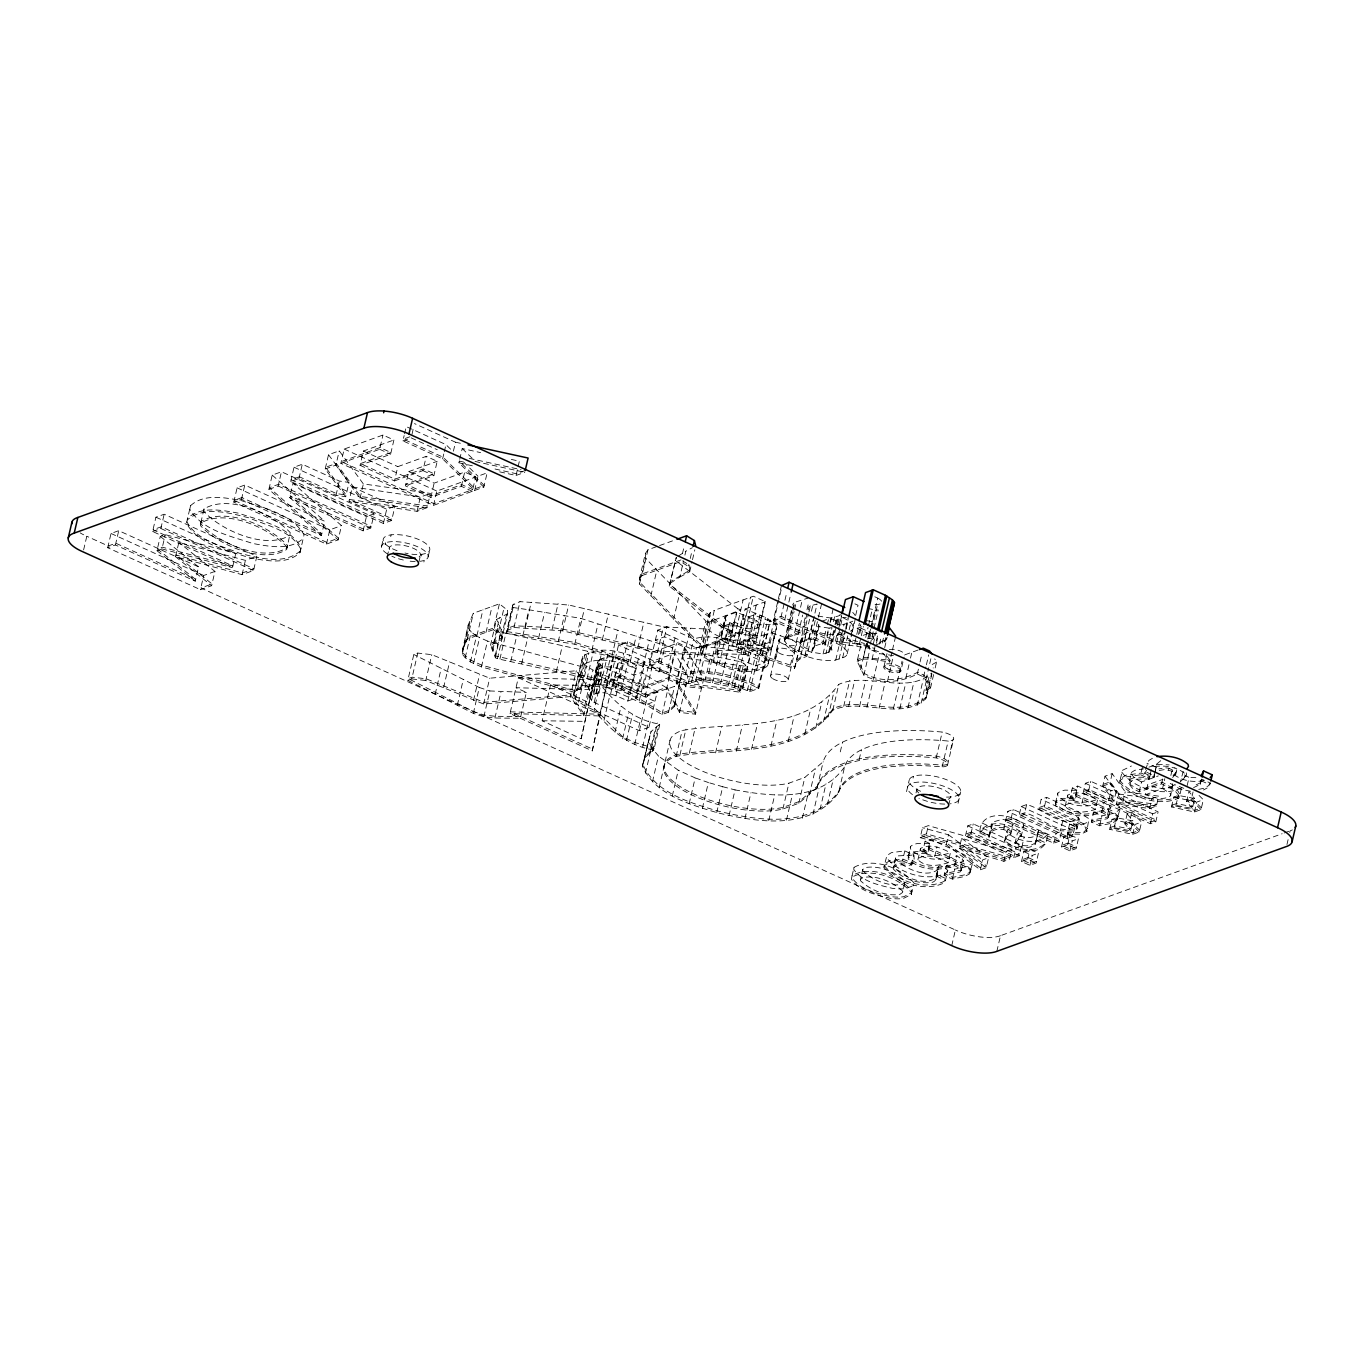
<?xml version="1.0" encoding="UTF-8"?>
<svg xmlns="http://www.w3.org/2000/svg" width="1364" height="1364" viewBox="0 0 1364 1364"><rect width="100%" height="100%" fill="white"/><g stroke="black" fill="none" stroke-linecap="round" stroke-linejoin="round"><path stroke-width="0.75" stroke-dasharray="5 3.75" d="M645.019 662L636.118 665.223C625.275 660.091 607.798 651.293 597.654 661.864L602.547 666.621L657.295 691.446L648.957 727.268L594.21 702.443L589.316 697.686C599.461 687.098 616.937 695.913 627.798 701.028L636.681 697.822L645.019 662C626.775 652.827 601.439 643.723 582.837 656.374L574.466 692.281L481.458 666.911L470.444 661.932L465.209 657.721L462.345 654.157L462.362 650.44L468.363 624.593L473.359 613.237L499.412 603.809L507.561 610.288L507.613 613.715L501.594 639.563L490.494 645.308L495.371 657.772L497.417 658.71L604.644 682.222L618.182 687.132L629.998 694.736L638.335 658.914M462.345 654.157L468.363 624.593M860.445 879.405L860.394 880.615C870.317 890.044 885.969 896.813 900.018 894.273L902.61 892.397L904.997 881.28C895.074 871.869 879.388 865.1 865.339 867.589L862.747 869.482L860.445 879.405L863.037 877.495C877.086 875.023 892.755 881.775 902.695 891.204L902.61 892.397M862.747 869.482L862.696 870.692C872.619 880.138 888.288 886.907 902.32 884.349L904.929 882.474M200.73 523.145L200.525 525.669C217.592 544.662 262.809 564.577 286.713 549.436L290.259 532.642C272.067 513.478 229.033 493.973 204.037 508.874L200.73 523.145C225.708 508.243 268.742 527.749 286.934 546.913L286.713 549.436M204.037 508.874L203.85 511.415C220.9 530.391 266.116 550.306 290.038 535.165M893.369 867.743L893.267 868.987C902.661 879.098 918.773 884.401 932.516 882.286C942.78 878.484 931.373 856.439 947.792 870.385L945.491 880.309L943.666 883.088C924.587 892.158 896.301 883.224 883.906 867.265L886.873 855.535L891.442 852.636L904.792 850.897L913.931 855.04C915.994 873.727 901.229 859.422 893.369 867.743L895.688 857.82L898.399 855.859L913.931 855.04M895.688 857.82L895.585 859.081C905.287 868.646 926.037 878.774 938.279 869.362M643.808 662.444L635.471 698.249L662.017 714.566L668.531 712.196L674.447 706.501L675.095 701.948M674.447 706.501L680.721 677.823L685.563 686.604L701.505 688.326L682.563 657.738L746.227 666.382L740.209 692.23L676.544 683.586L684.881 647.764M1010.724 834.512L1013.145 823.464L1009.837 821.094L1002.438 819.287L993.128 821.963L989.207 837.002L979.795 832.978C979.335 809.5 1011.236 813.2 1023.188 824.095L1023.614 826.124L1017.305 833.472L1015.004 843.378C1020.17 848.289 1029.991 849.226 1035.344 844.077L1038.396 830.71L1047.381 834.546C1047.62 856.916 1017.22 853.659 1005.353 843.071L1004.62 840.957L1005.779 838.877L1010.843 833.37C1005.37 828.204 994.237 827.232 989.463 833.745M1172.631 777.548L1175.734 773.678L1172.426 771.308L1165.009 769.518L1158.445 770.592M675.027 638.011L666.689 673.833L574.79 644.2L506.521 633.288L508.363 627.952L514.364 625.769L552.505 627.679L563.042 629.128L657.772 650.986L702.665 653.254M506.521 633.288L512.847 604.917L519.991 601.643L568.669 605.002L663.381 626.86L708.291 629.111L709.399 630.373A27.604 9.94 13.1 0 0 719.169 636.442L731.155 641.626A28.252 10.162 13.1 0 0 762.647 644.763L770.353 642.103A26.956 9.701 13.1 0 0 771.495 632.845L800.566 642.597L794.547 668.445L765.289 658.505L773.61 622.7M970.367 872.841L969.838 869.772L968.065 868.084L961.228 864.264L928.185 849.295L922.78 851.255L925.082 841.332L930.504 839.372L963.547 854.358L972.14 859.866L972.668 862.935L969.275 874.119L964.45 876.506L952.362 879.081L944.11 875.347L946.411 865.424L959.54 863.361L963.547 860.565L956.88 855.757C941.791 861.264 922.422 861.059 910.572 848.988L910.572 846.413L913.232 844.538L917.614 843.446L930.231 843.668L927.929 853.591L915.312 853.353L910.93 854.444L908.271 856.336L908.271 858.911C920.103 870.965 939.489 871.17 954.561 865.663L960.154 868.663L961.228 870.488L960 872.005L944.11 875.347M1117.593 819.542L1117.065 816.473L1115.292 814.768L1108.472 810.966L1075.429 795.996L1070.007 797.957L1072.326 788.034L1077.731 786.073L1110.773 801.06L1119.384 806.55L1119.895 809.636L1116.519 820.821L1111.677 823.208L1099.606 825.783L1091.336 822.032L1093.655 812.126L1106.767 810.046L1110.773 807.266L1104.107 802.441C1089.018 807.965 1069.649 807.761 1057.799 795.689L1057.799 793.115L1060.476 791.239L1064.858 790.131L1077.458 790.37L1075.156 800.276L1062.539 800.054L1058.157 801.145L1055.497 803.021L1055.497 805.595C1067.347 817.667 1086.716 817.871 1101.805 812.364L1107.38 815.365L1108.472 817.172L1107.244 818.69L1091.336 822.032M876.046 644.95L885.56 640.875L886.157 638.505L884.094 635.675M935.977 879.269L936.761 874.46L945.883 878.587L944.059 881.366C924.98 890.453 896.711 881.502 884.315 865.56L884.963 863.736L889.533 860.837L902.9 859.098C926.088 868.97 898.262 858.536 893.778 866.021L893.676 867.282C903.377 876.847 924.127 886.975 936.369 877.564M854.017 867.368L853.693 869.243C861.656 881.587 878.638 884.946 892.124 888.288A23.7 8.542 13.1 0 0 905.815 888.458L912.022 886.208L913.914 882.798C901.007 867.606 872.568 856.899 854.017 867.368L851.716 877.291C870.249 866.805 898.706 877.512 911.612 892.721L903.906 896.659A23.7 8.542 13.1 0 1 890.215 896.489C876.728 893.147 859.763 889.788 851.784 877.427M581.166 738.742L592.846 685.546L550.527 684.967L542.19 720.772L581.166 738.742L592.846 685.546M911.237 894.545L912.005 890.999C899.098 875.807 870.658 865.1 852.108 875.569L851.392 879.149C859.354 891.493 876.336 894.852 889.822 898.194A23.7 8.542 13.1 0 0 903.497 898.382L911.237 894.545L913.539 884.639M300.012 552.556L301.137 547.356C288.81 526.129 260.268 520.639 238.478 513.171C222.127 510.221 201.071 505.788 187.618 518.252L186.476 523.452C198.854 544.73 227.379 550.272 249.237 557.706C265.537 560.689 286.73 565.173 300.012 552.556L304.053 534.807C291.743 513.563 263.184 508.09 241.411 500.622C225.043 497.672 203.986 493.239 190.534 505.703L187.209 519.974C204.071 505.567 229.442 512.932 248.777 517.826C266.798 525.464 291.078 530.408 300.728 549.061M592.283 750.882L607.832 680.107L518.32 677.755L509.983 713.577L592.283 750.882L599.904 714.207L510.375 711.855L592.692 749.16M1086.886 831.375L1085.147 826.993L1075.667 821.469L1044.312 807.249L1038.874 809.227L1041.175 799.304L1046.614 797.343L1077.969 811.563L1088.881 818.69L1086.886 831.375L1080.8 834.171L1067.296 833.95L1069.598 824.044L1083.118 824.265L1089.188 821.452M190.534 505.703L189.801 509.198C202.179 530.46 230.704 536.001 252.562 543.435C268.861 546.418 290.038 550.903 303.337 538.303M1035.344 844.077L1036.776 838.809L1045.472 842.747C1035.77 853.949 1016.231 849.806 1005.745 841.349L1005.012 839.235L1006.172 837.155L1011.236 831.648C1005.336 825.254 988.065 825.561 989.207 837.002M1038.396 830.71L1037.646 834.154C1032.309 839.32 1022.471 838.383 1017.305 833.472M1193.585 787.608L1200.235 784.385L1201.377 779.219M1154.353 774.053L1154.097 777.309L1154.507 775.587M1160.747 760.669L1156.655 764.13L1154.984 773.541M83.613 549.914L86.802 536.257A31.849 11.475 13.1 0 1 80.135 532.864M107.705 547.731L111.03 533.477L118.736 530.681L198.581 566.878L195.274 581.149L115.411 544.952L107.705 547.731L200.525 589.691M115.411 544.952L118.736 530.681M155.922 517.212L235.784 553.409L232.46 567.68L152.597 531.483L155.922 517.212L164.174 514.228L256.858 556.239L253.534 570.51L242.076 574.653L175.53 556.683L178.837 542.412L245.401 560.382L256.858 556.239M152.597 531.483L160.85 528.499L164.174 514.228M195.274 581.149L156.962 550.715L160.287 536.444L165.283 534.637L235.784 553.409M156.962 550.715L161.958 548.908L165.283 534.637M214.949 571.414L203.713 575.489L200.389 589.742L211.625 585.685L214.949 571.414L178.837 542.412M233.773 502.088L237.097 487.835L244.804 485.038L324.717 521.27L321.41 535.541L241.479 499.309L233.773 502.088L326.456 544.1L338.17 539.871L341.477 525.6L293.055 483.299L289.731 497.57L338.17 539.871M241.479 499.309L244.804 485.038M242.076 574.653L245.401 560.382M321.41 535.541L268.896 489.386L272.203 475.115L281.461 471.774L374.128 513.785L370.82 528.056L363.114 530.835L289.731 497.57M268.896 489.386L278.137 486.027L281.461 471.774M290.72 481.475L294.027 467.221L302.279 464.237L339.312 481.015L349.048 482.464L345.723 496.735L336.004 495.285L298.955 478.491L290.72 481.475L383.386 523.486L391.639 520.502L394.963 506.249L352.321 486.914L349.014 501.185L391.639 520.502M298.955 478.491L302.279 464.237M345.723 496.735L325.195 468.994L328.519 454.724L339.227 450.853L363.353 483.93L430.41 493.41L427.085 507.681L417.043 511.312L349.014 501.185M427.085 507.681L360.045 498.201L335.902 465.124L339.227 450.853M472.319 491.296L461.356 486.334L430.836 497.383L405.432 485.874L408.757 471.603L434.144 483.129L464.681 472.063L475.644 477.042L472.319 491.296L433.547 505.345L340.864 463.334L344.188 449.063L382.96 435.031L393.906 439.992L390.598 454.263L360.062 465.312L363.387 451.041L393.906 439.992M336.004 495.285L339.312 481.015M326.456 544.1L329.781 529.846L341.477 525.6M360.045 498.201L363.353 483.93M340.864 463.334L379.635 449.285L382.96 435.031M363.114 530.835L366.439 516.564L374.128 513.785M383.386 523.486L386.711 509.232L394.963 506.249M474.655 490.46L477.963 476.189L487.136 472.865L483.811 487.136L474.655 490.46L442.635 458.867L402.926 440.862L404.153 435.559M404.562 433.769L406.233 426.591L445.943 444.596L451.774 450.342M360.062 465.312L394.486 480.912L397.811 466.641L426.25 456.343L437.196 461.305L433.888 475.576L405.432 485.874M381.596 546.299L383.216 539.309M385.091 544.407L385.483 542.77M411.979 434.366L413.65 427.188M390.718 536.581L391.127 534.859M387.223 556.7L389.234 548.021M394.486 480.912L422.925 470.614L426.25 456.343M417.043 511.312L420.368 497.042L430.41 493.41M430.836 497.383L434.144 483.129M442.635 458.867L443.863 453.564M444.289 451.774L445.943 444.596M418.884 562.036L420.504 555.097M421.459 555.983L421.868 554.278M433.547 505.345L436.855 491.074L475.644 477.042M423.88 561.985L424.255 560.348M428.143 556.819L429.762 549.828M453.411 451.16L455.508 442.209L414.486 423.607M589.76 689.673L515.984 687.729L526.351 692.418L520.332 718.265L494.927 718.027L483.828 716.799L473.308 713.355L407.819 680.329L413.821 654.481L417.776 653.066L431.791 654.669L489.693 678.198L576.307 670.747L589.76 689.673L583.741 715.503L570.305 696.595L576.307 670.747M483.811 487.136L458.918 462.805L459.31 461.1L465.431 462.447M459.736 459.31L462.226 448.551L480.605 452.609M407.819 680.329L411.757 678.914L417.776 653.066M461.356 486.334L464.681 472.063M570.305 696.595L483.674 704.046L425.773 680.517L431.791 654.669M435.201 694.14L441.203 668.292M443.607 687.627L449.626 661.779M464.834 644.78L470.853 618.932M467.255 639.29L473.359 613.237M465.209 657.721L471.211 631.873L468.363 628.31M457.298 705.273L463.3 679.425M470.444 661.932L476.462 636.084L471.211 631.873M476.94 635.607L482.958 609.759M499.718 471.859L516.052 475.473L517.706 468.381M518.115 466.573L519.36 461.203L511.21 459.395M473.598 663.364L479.617 637.517M486.027 632.316L492.046 606.468M473.53 700.516L479.548 674.668M481.458 666.911L487.477 641.08L476.462 636.084M473.308 713.355L479.31 687.507L413.821 654.481M462.362 650.44L467.341 639.085L493.393 629.657L499.412 603.809M490.494 645.308L496.513 619.461L507.613 613.715M493.495 643.757L499.514 617.909M492.745 650.134L498.764 624.286M501.594 639.563L501.543 636.136L498.201 632.896L504.22 607.048M483.674 704.046L489.693 678.198M495.251 655.538L501.27 629.691L496.513 619.461M495.371 657.772L501.27 629.691M501.543 636.136L507.561 610.288M483.828 716.799L489.847 690.951L526.351 692.418M497.417 658.71L503.435 632.862L501.372 631.924M499.923 659L505.942 633.152L610.646 656.374L624.201 661.284L636.016 668.889C619.427 661.182 596.699 655.01 580.518 666.348L487.477 641.08M512.847 604.917L506.828 630.748L513.972 627.491L562.65 630.85L657.363 652.708L702.272 654.959L710.61 619.154M507.971 629.657L513.989 603.809M513.972 627.491L519.991 601.643M494.927 718.027L500.946 692.179M510.801 661.335L516.82 635.488M522.872 635.624L528.891 609.776L580.808 618.352L672.708 647.985L655.385 640.125L664.558 636.8L691.292 648.923A47.928 17.255 13.1 0 1 707.063 646.877L723.636 648.735A64.943 23.376 13.1 0 1 741.266 653.168L745.528 654.515A64.943 23.376 13.1 0 1 764.812 662.546L755.809 665.803L738.163 658.744A30.605 11.014 13.1 0 0 707.217 654.072L704.881 654.43L740.158 661.676L743.84 663.347L746.227 666.382M525.225 628.054L531.227 602.206M521.679 663.688L527.697 637.841M514.33 715.537L514.74 713.832M538.541 638.352L544.56 612.504M552.113 629.401L558.132 603.553M558.217 641.762L564.236 615.914M562.65 630.85L568.669 605.002M556.324 671.582L562.343 645.735M574.79 644.2L580.808 618.352M578.421 634.431L584.44 608.583M648.957 727.268L639.409 730.712L584.662 705.904L575.233 699.135L573.34 696.032L582.411 657.738M574.5 692.179L576.665 690.048L585.003 654.226M575.233 699.135L583.57 663.313L581.678 660.21L582.837 656.374M581.524 677.328L587.543 651.481M580.535 688.632L588.873 652.827M578.507 702.204L586.844 666.382L583.57 663.313M591.908 650.185L597.909 624.337M576.665 690.048L585.088 686.996L593.425 651.174M584.662 705.904L592.999 670.082L586.844 666.382M602.308 639.852L608.327 614.022M589.316 697.686L597.654 661.864M590.049 696.424L598.387 660.602M589.998 699.34L598.336 663.535M591.294 695.214L599.631 659.392M585.088 686.996L593.903 686.143L602.223 650.321M591.464 700.806L599.802 664.984M593.63 694.361L601.967 658.556M595.795 693.577L604.133 657.772M594.21 702.443L602.547 666.621M602.359 674.31L594.022 710.133C609.759 729.297 628.429 746.449 653.868 749.927L659.886 724.079C634.448 720.601 615.778 703.466 600.041 684.285L645.428 704.864L654.959 701.42L600.211 676.595L595.335 671.838C605.48 661.25 622.956 670.065 633.8 675.18L641.489 672.401L668.036 688.718L674.549 686.348L680.448 680.653M598.915 692.895L608.685 650.321M604.644 682.222L610.646 656.374M611.89 656.306L617.909 630.458M613.05 657.056L599.495 715.929L509.983 713.577M606.673 687.132L615.011 651.31M593.903 686.143L608.532 687.422L618.54 645.019L627.679 641.711L651.566 652.538L676.476 643.518L684.506 647.167L703.824 678.351L695.487 714.173L679.545 712.451L666.553 688.905L674.89 653.1L653.458 660.858L618.54 645.019M604.047 720.277L610.066 694.429M610.595 694.054L618.932 658.232M613.22 684.881L619.239 659.034M710.422 612.402L702.085 648.224L639.511 584.048L639.341 579.376L645.342 553.528L647.985 549.76L657.636 546.265M639.511 584.048L645.513 558.2L645.342 553.528M615.386 689.178L623.723 653.373M639.341 579.376L641.967 575.608L647.985 549.76M666.553 688.905L645.121 696.663L610.202 680.841L619.341 677.533L627.679 641.711M615.999 695.691L624.337 659.869M636.681 697.822L621.234 690.696L629.571 654.873M630.202 661.915L636.204 636.067M615.011 732.246L621.029 706.416M637.875 647.951L643.893 622.103M650.867 595.88L656.885 570.033M627.798 701.028L636.118 665.223M622.615 738.828L628.634 712.98M643.177 666.467L649.196 640.62M626.451 740.584L632.47 714.736M639.29 700.721L645.308 674.873M619.341 677.533L643.228 688.36L651.566 652.538M649.366 665.973L657.704 630.151L666.877 626.826L693.611 638.949A47.928 17.255 13.1 0 1 709.382 636.92L725.955 638.778A64.943 23.376 13.1 0 1 743.585 643.194L747.847 644.558A64.943 23.376 13.1 0 1 767.131 652.572L758.793 688.377L749.791 691.633L732.144 684.592A30.605 11.014 13.1 0 0 701.198 679.92L688.172 683.569L649.366 665.973L658.556 662.648L685.274 674.771A47.928 17.255 13.1 0 1 701.062 672.725L717.635 674.583A64.943 23.376 13.1 0 1 735.264 679.016L739.51 680.363A64.943 23.376 13.1 0 1 758.793 688.377M669.212 586.111L676.339 557.33L669.212 586.111L731.735 634.567L734.77 635.743M645.121 696.663L653.458 660.858M634.737 744.335L640.756 718.487M657.363 652.708L663.381 626.86M639.409 730.712L647.849 694.856M682.426 553.716L684.353 545.481M658.556 662.648L666.877 626.826M670.338 583.178L679.801 577.057L683.552 560.911M684.916 555.097L685.819 551.209L692.418 547.663M658.914 672.009L664.933 646.161M642.666 746.875L648.684 721.027M673.56 619.478L679.562 593.63M679.801 577.057L689.707 571.738L688.803 564.713L690.099 570.016L670.73 581.473L669.622 584.389L732.144 632.862L735.162 634.038M690.235 558.524L692.145 550.289M838.587 792.706A147.721 53.179 13.1 0 1 942.149 766.892A11.338 4.075 13.1 0 0 947.264 763.141A11.338 4.075 13.1 0 0 936.198 757.907A169.733 61.107 13.1 0 0 817.189 787.557L798.81 803.26L782.902 809.023A69.172 24.91 13.1 0 1 689.86 793.984A69.172 24.91 13.1 0 1 676.135 756.355C727.609 747.182 797.394 758.708 832.79 710.235C861.963 697.157 899.677 721.556 925.713 698.845L931.731 673.015C905.679 695.708 867.964 671.31 838.792 684.387C803.413 732.86 733.627 721.334 682.153 730.507A69.172 24.91 13.1 0 0 695.862 768.137A69.172 24.91 13.1 0 0 788.904 783.175L804.828 777.412L823.208 761.726A169.733 61.107 13.1 0 1 942.2 732.059A11.338 4.075 13.1 0 1 953.283 737.293A11.338 4.075 13.1 0 1 948.168 741.044A147.721 53.179 13.1 0 0 844.589 766.858L838.587 792.706C810.489 831.29 756.832 822.253 716.731 812.569C689.178 804.18 654.839 794.769 642.41 766.039L651.037 731.598L659.886 724.079M643.638 762.016L649.656 736.168M642.41 766.039L651.037 731.598M689.707 571.738L692.025 561.78M692.503 559.717L694.822 549.777M649.571 753.593L655.572 727.745M645.428 773.286L651.446 747.438L648.429 740.192M651.395 748.802L657.397 722.954M643.228 688.36L668.155 679.34L676.476 643.518M652.589 751.018L658.59 725.171M662.017 714.566L668.036 688.718M652.452 781.862L658.454 756.014L651.446 747.438M668.531 712.196L674.549 686.348M695.487 714.173L676.169 682.972L684.506 647.167M684.404 654.447L690.423 628.599M674.703 703.671L683.04 667.849M659.255 787.335L670.082 740.089M685.274 674.771L693.611 638.949M679.545 712.451L687.882 676.629L674.89 653.1M688.172 683.569L696.51 647.747L709.536 644.098A30.605 11.014 13.1 0 1 740.482 648.77L758.128 655.828L767.131 652.572M691.48 682.375L705.87 620.995L645.513 558.2M676.135 756.355L682.153 730.507M700.738 650.27L709.075 614.448M695.606 681.045L703.943 645.24M679.937 755.008L685.939 729.16M764.334 667.951A26.956 9.701 13.1 0 0 765.494 658.693L757.071 653.254L736.816 644.865L745.136 609.043L765.409 617.432L773.814 622.871A26.956 9.701 13.1 0 1 772.672 632.129L764.334 667.951L756.628 670.611A28.252 10.162 13.1 0 1 725.137 667.473L713.15 662.29A27.604 9.94 13.1 0 1 703.381 656.22L701.983 654.652A27.604 9.94 13.1 0 1 701.318 649.008L705.972 646.178L714.31 610.356L753.337 596.221L765.409 601.712L755.144 645.496M707.2 644.456L698.862 680.278L734.156 687.524L737.822 689.195L740.209 692.23M672.264 796.082L678.266 770.234L658.454 756.014M704.813 681.335L710.832 655.487M689.297 753.252L695.299 727.404M708.734 673.066L717.072 637.244M713.15 662.29L721.488 626.468A27.604 9.94 13.1 0 1 711.718 620.398L710.32 618.83A27.604 9.94 13.1 0 1 709.655 613.186L714.31 610.356M716.97 652.435L725.29 616.613M720.959 636.016L726.074 615.948L736.543 612.163L756.355 620.518A17.033 6.138 13.1 0 1 757.651 627.73A17.033 6.138 13.1 0 1 741.095 627.508L729.621 622.564A13.333 4.808 13.1 0 1 726.091 620.16L725.546 619.546A13.333 4.808 13.1 0 1 725.137 616.784L725.529 616.34M721.505 635.624L726.074 615.948M717.242 655.402L725.58 619.58M712.519 682.716L718.521 656.868M719.016 665.001L727.336 629.179L721.488 626.468M725.051 642.239A13.333 4.808 13.1 0 1 721.522 639.835L751.735 640.159A17.033 6.138 13.1 0 1 753.081 647.406A17.033 6.138 13.1 0 1 736.509 647.184L725.051 642.239L729.621 622.564M689.161 803.754L695.18 777.906L678.266 770.234M726.79 643.16L731.377 623.484M728.342 643.91L732.928 624.235M731.957 631.839L736.543 612.163M724.028 667.064L732.366 631.242M731.735 634.567L737.754 608.719L675.231 560.263M720.465 683.961L726.483 658.113M732.434 645.769L743.107 599.938M738.504 634.175L743.073 614.499M736.509 647.184L741.095 627.508M728.24 685.836L734.241 659.988M737.515 651.463L745.852 615.658M742.152 633.067L750.49 597.262M702.358 808.358L708.359 782.527L695.18 777.906M715.571 752.928L721.59 727.08M732.144 684.592L740.482 648.77M705.972 646.178L745 632.043L753.337 596.221M741.163 652.998L749.501 617.176M734.156 687.524L740.158 661.676M737.43 679.698L745.767 643.893M756.236 605.036L747.898 640.841L771.223 649.895L777.241 624.047L753.917 614.994L742.817 619.017L757.685 624.968L777.241 624.047M744.949 654.567L753.269 618.745M737.822 689.195L743.84 663.347M747.438 648.889L755.758 613.067M739.544 690.644L745.562 664.797M747.966 656.306L756.304 620.484M742.289 688.343L750.626 652.521M742.664 688.496L751.001 652.674M760.021 614.994L751.683 650.816L771.223 649.895M756.628 637.687L764.965 601.865M716.731 812.569L722.732 786.721L708.359 782.527M747.37 690.508L755.707 654.686M757.071 653.254L765.409 617.432M749.791 691.633L758.128 655.828M736.304 751.138L742.323 725.29M759.629 654.549L767.966 618.727M756.628 670.611L764.965 634.789L772.672 632.129M761.896 655.896L770.234 620.074M762.067 656.016L770.404 620.194M805.101 617.824L801.435 633.578L773.252 620.808L781.589 584.986M758.06 688.649L766.398 652.827M773.899 621.097L777.565 605.326M778.026 603.331L781.299 589.282M729.024 815.74L735.043 789.892C772.007 796.729 819.815 802.288 844.589 766.858M768.12 664.012L776.457 628.207M773.252 620.808L780.788 618.08L786.789 592.3M751.513 749.279L757.532 723.432M770.541 675.811L778.878 640.006M774.82 661.097L780.822 635.249M775.775 658.335L778.043 648.633M784.726 619.87L788.392 604.116M788.869 602.104L790.728 594.09M784.368 640.909L792.228 607.082M785.425 638.949L791.973 611.072M792.365 609.162L794.956 602.206L807.931 598.148M847.76 635.794L842.645 657.772L834.973 660.227A26.274 9.463 13.1 0 1 807.812 656.732L794.291 650.901A25.081 9.019 13.1 0 1 784.743 639.835L786.619 638.028L792.62 612.231M793.081 610.237L794.956 602.206M744.914 818.639L750.933 792.791M786.619 638.028L788.068 637.312L794.07 611.515M794.547 609.52L796.406 601.49M788.068 637.312L794.07 635.13L802.407 599.308M770.899 746.074L776.917 720.243M790.489 665.001L792.74 655.3M794.291 650.901L802.629 615.079M788.204 679.801L796.542 643.996M806.977 609.793L808.835 601.763M799.918 644.2L807.317 612.402M794.547 668.445L802.595 636.153L806.124 632.981L813.814 630.884A26.274 9.463 13.1 0 0 840.991 634.379L841.759 634.209M835.996 627.73L830.437 651.634L823.072 653.97L811.307 652.163A15.839 5.712 13.1 0 1 800.463 642.802L802.032 641.711L808.494 613.919M808.971 611.907L810.369 605.906L817.07 603.996L814.734 614.022M796.576 662L800.105 658.829L806.124 632.981M804.521 641.012L809.585 619.239M811.444 611.208L812.842 605.19M804.879 655.624L813.2 619.802M802.032 641.711L808.733 639.801L814.274 616.034M768.733 820.599L774.752 794.752M815.212 620.569L806.874 656.374L800.105 658.829M788.17 741.522L794.189 715.674M808.733 639.801L813.387 639L817.991 619.222M818.468 617.227L821.725 603.178M811.768 652.265L818.758 624.542L812.739 650.389M814.103 647.764L819.662 623.86M782.902 809.023L788.904 783.175M822.611 644.678L826.379 628.531M827.283 624.661L828.63 618.83L833.95 619.733A12.395 4.467 13.1 0 1 837.019 625.445M824.93 644.217L828.681 628.088M830.045 622.257L833.268 608.412M823.072 653.97L829.09 628.122L832.023 627.645L826.004 653.475M830.471 622.137L831.409 618.148L838.775 615.829A12.395 4.467 13.1 0 0 839.337 615.471M804.811 734.003L810.83 708.155M786.465 820.105L792.484 794.257M833.404 621.66L835.348 613.766M828.545 652.555L834.563 626.707M835.024 624.712L836.882 616.75M829.465 652.163L835.484 626.315M835.944 624.32L837.803 616.34M836.916 623.791L838.775 615.829M837.888 624.149L840.207 614.175M842.645 657.772A25.677 9.241 13.1 0 0 837.854 643.979L835.024 642.666L837.291 632.93M839.15 624.9L841.486 614.874M815.757 728.052L821.776 702.204M869.891 645.871L854.785 642.921L837.121 635.385L837.513 633.663L841.469 632.248M838.451 629.657L841.724 615.624M798.81 803.26L804.828 777.412M839.747 629.264L836.473 643.331L869.141 648.207L883.343 653.509L889.669 661.983L891.988 652.026M840.684 625.258L842.492 617.483L846.26 617.551M835.74 660.057L844.077 624.252M840.94 643.62L843.191 633.919M823.464 721.761L829.483 695.913M842.134 643.416L845.424 629.35M845.902 627.287L848.152 617.585M845.885 628.804L848.22 618.779M839.065 659.153L845.083 633.305M846.004 629.316L847.402 623.331L850.983 621.95A25.677 9.241 13.1 0 0 852.773 621.2M802.356 818.212L808.375 792.365M809.346 794.956L815.365 769.108M828.101 717.004L834.103 691.156M849.124 629.929L850.983 621.95M832.79 710.235L838.792 684.387M849.687 641.08L850.096 639.375L837.513 633.663M851.017 635.351L853.83 623.314M855.688 615.3L858.024 605.275L854.427 603.638M847.18 653.85L851.801 633.97M852.278 631.975L855.518 618.028M817.189 787.557L823.208 761.726M812.927 814.376L818.946 788.545M871.681 639.801A10.912 3.921 13.1 0 0 869.414 633.936L857.206 628.412L857.598 626.69L860.752 625.547M854.785 642.921L859.388 623.143M858.45 634.499L860.786 624.473M856.916 645.666L857.308 643.944L874.87 648.48M859.712 633.646L861.571 625.633M843.702 706.296L849.704 680.448M820.003 809.619L826.021 783.771M859.32 644.251L863.446 626.485M931.919 673.833L927.264 693.85L925.849 690.559L930.521 687.967L923.581 676.868L917.273 674.004C900.82 682.631 880.428 684.575 863.872 675.146L857.138 661.199L860.906 645.07M848.732 706.109L854.751 680.261M863.906 645.138L864.299 643.433L850.096 639.375M865.714 637.414L868.05 627.389M868.51 625.377L872.244 609.333M827.317 804.692L833.336 778.844M840.292 751.871L842.543 742.152M860.496 669.758L866.515 643.91L869.891 649.298L879.456 653.629L893.454 655.59L887.435 681.437M857.138 661.199L863.088 659.051L866.839 642.904M867.743 639.034L869.107 633.203L878.058 633.442L876.251 641.216M869.414 633.936L877.751 598.131L874.273 596.545M867.01 645.752L870.675 629.998M871.136 627.986L875.347 609.93L878.228 610.049L870.3 644.166M869.686 638.523L871.545 630.509M872.022 628.497L877.615 604.423M869.141 648.207L869.533 646.502M863.872 675.146L869.891 649.298M873.437 638.284L875.245 630.543M873.352 643.825L876.148 631.788M859.61 706.364L865.629 680.517M863.088 659.051L872.039 659.289L875.79 643.16M876.455 643.228L878.314 635.215M879.49 644.098L881.297 636.357M866.941 707.234L872.943 681.386M873.437 679.477L879.456 653.629M882.252 643.092L884.06 635.368M884.094 642.018L886.361 638.079L885.969 639.801M884.776 641.489L885.168 639.767M885.56 640.875L885.952 639.153M884.707 647.661L887.094 637.363M859.167 759.543L861.434 749.842M883.889 666.979L887.64 650.85M879.064 708.206L885.083 682.358M892.465 649.963L895.688 636.136M897.393 681.199L902.047 661.165M900.786 671.224A8.73 3.137 13.1 0 0 889.072 665.479A8.73 3.137 13.1 0 0 887.146 670.611A8.73 3.137 13.1 0 0 900.786 671.224L904.076 657.141M893.352 708.905L899.37 683.057M905.849 678.13L909.6 662M910.504 658.113L911.851 652.282M899.814 708.547L905.832 682.716M908.015 707.387L914.033 681.54M917.273 674.004L919.592 664.046M920.069 661.983L921.928 653.97M923.581 676.868L925.9 666.911M926.395 664.848L928.696 654.891M917.154 705.495L923.172 679.647M925.968 679.766L928.765 667.746M929.719 663.637L931.527 655.862M921.194 703.057L927.213 677.209M925.849 690.559L929.6 674.413M906.531 791.632L909.174 780.242M930.521 687.967L934.272 671.821M935.175 667.934L936.539 662.12L934.715 658.846M913.079 778.06L913.488 776.338M916.028 792.927L916.83 789.449M883.906 867.265L884.571 865.458L889.14 862.542L902.491 860.82L904.792 850.897M908.271 856.336L910.572 846.413M911.305 865.066L913.607 855.16M936.198 757.907L942.2 732.059M961.62 838.331L988.559 857.751L986.257 867.657L980.375 869.789L946.156 844.691L920.206 837.649L922.524 827.743L928.338 825.629L1011.866 849.312L1009.548 859.235L1003.887 861.281L959.318 848.255L961.62 838.331L1006.189 851.375L1011.866 849.312M917.904 859.746L920.547 848.425C930.129 843.174 941.654 848.033 950.384 852.807L948.082 862.73C938.432 865.833 925.764 867.709 917.904 859.746L918.228 858.331C927.81 853.08 939.336 857.956 948.082 862.73M920.206 837.649L926.02 835.552L928.338 825.629M942.149 766.892L948.168 741.044M950.657 749.654L952.907 739.953M928.185 849.295L930.504 839.372M947.554 765.034L953.572 739.186M934.664 856.643L936.983 846.737M948.679 805.254L950.708 796.576M936.233 877.598L938.347 866.379M936.045 876.285L938.671 866.259M946.156 844.691L948.457 834.785L922.524 827.743M958.994 795.843L959.404 794.121M958.074 803.277L960.716 791.904M954.561 865.663L956.88 855.757M952.362 879.081L954.681 869.175L966.752 866.6L972.668 862.935M965.473 835.791L967.775 825.885L973.214 823.907L1021.534 845.816L1019.215 855.722L1013.776 857.7L965.473 835.791L970.912 833.83L1019.215 855.722M960.154 868.663L962.455 858.757M961.228 870.488L963.547 860.565M970.912 833.83L973.214 823.907M951.748 945.644L955.397 929.992L200.917 587.986L212.034 583.962L175.922 554.96L242.468 572.948L253.926 568.788L161.259 526.777L153.007 529.761L232.869 565.975L162.367 547.186L157.371 548.993L195.666 579.427L115.804 543.23L108.25 545.975L86.802 536.257M980.375 869.789L982.694 859.883L988.559 857.751M989.036 835.586L991.764 823.822M988.917 837.104L991.526 827.096M1005.473 821.316L1007.774 811.409L1013.213 809.432L1061.533 831.341L1059.214 841.247L1053.775 843.225L1005.473 821.316L1010.912 819.338L1059.214 841.247M1003.716 829.636L1006.018 819.73L1011.304 817.633L1059.623 839.525L1054.184 841.503L1005.865 819.594M1004.62 840.957L1006.922 831.034L1013.043 824.606M1010.912 819.338L1013.213 809.432M1003.887 861.281L1006.189 851.375M1026.649 804.572L1021.21 806.533L1018.891 816.456L1024.33 814.479L1026.649 804.572C1043.136 808.664 1061.567 828.528 1079.299 818.963L1074.679 814.666L1041.175 799.304M1013.776 857.7L1016.095 847.777L1021.534 845.816M1015.004 843.378L1021.295 836.03L1023.614 826.124M996.845 951.356L1000.494 935.687L1282.143 833.728M1021.858 847.01L1024.176 837.104M1021.5 861.502L1023.801 851.579L1029.991 849.346L1038.43 853.165L1036.129 863.088L1029.922 865.322L1021.5 861.502L1027.689 859.252L1036.129 863.088M1027.689 859.252L1029.991 849.346M1029.922 865.322L1032.241 855.416L1038.43 853.165M1036.094 840.633L1038.686 830.608M1044.312 807.249L1046.614 797.343M1055.497 803.021L1057.799 793.115M1053.775 843.225L1056.094 833.302L1061.533 831.341M1065.131 806.448L1067.773 795.127C1077.355 789.858 1088.881 794.735 1097.628 799.509L1095.309 809.415C1085.659 812.518 1072.991 814.41 1065.131 806.448L1065.472 805.033C1075.054 799.781 1086.579 804.658 1095.309 809.415M1062.726 820.923L1060.408 830.829L1072.172 831L1076.997 828.869L1079.299 818.963M1061.499 847.027L1063.801 837.104L1069.99 834.87L1078.43 838.689L1076.128 848.596L1069.922 850.846L1061.499 847.027L1067.688 844.776L1076.128 848.596M1075.429 795.996L1077.731 786.073M1067.211 838.349L1069.512 828.442L1074.951 826.465L1072.65 836.388L1067.211 838.349L1007.774 811.409M1067.688 844.776L1069.99 834.87M1083.067 793.217L1085.369 783.311L1090.808 781.333L1111.012 790.489L1116.264 791.137L1113.962 801.043L1108.71 800.412L1088.506 791.256L1083.067 793.217L1150.364 823.737L1155.802 821.759L1158.121 811.853L1118.702 793.984L1116.4 803.908L1155.802 821.759M1069.922 850.846L1072.24 840.923L1078.43 838.689M1076.997 828.869L1076.145 826.976L1078.447 817.053M1081.908 803.345L1084.209 793.422M1088.506 791.256L1090.808 781.333M1113.962 801.043L1102.709 786.107L1105.028 776.201L1112.171 773.61L1125.215 791.819L1158.684 796.15L1156.382 806.073L1149.613 808.528L1116.4 803.908M1101.805 812.364L1104.107 802.441M1099.606 825.783L1101.907 815.877L1113.979 813.302L1119.895 809.636M1156.382 806.073L1122.896 801.725L1109.87 783.516L1112.171 773.61M1108.71 800.412L1111.012 790.489M1107.38 815.365L1109.699 805.442M1108.472 817.172L1110.773 807.266M1179.4 796.201C1160.764 805.442 1131.779 796.457 1119.912 780.379L1120.662 778.452L1125.897 775.229L1141.02 773.064C1164.344 782.407 1133.296 772.757 1129.58 780.583L1130.773 784.897L1139.605 790.199L1161.992 782.083L1177.848 790.949L1179.911 794.666L1179.007 797.923C1160.372 807.164 1131.387 798.162 1119.52 782.101L1122.572 770.251L1131.404 766.005M1109.699 829.329L1112.001 819.406L1116.485 817.786L1132.887 820.872L1130.586 830.795L1114.183 827.692L1109.699 829.329L1132.683 834.359L1139.264 831.989L1141.566 822.066L1131.779 812.245L1127.176 813.916L1124.857 823.822L1130.586 830.795M1114.183 827.692L1116.485 817.786M1122.896 801.725L1125.215 791.819M1121.822 772.177C1133.689 788.256 1162.674 797.241 1181.309 788L1181.821 786.465L1179.502 796.371L1174.881 790.574L1161.599 783.806L1139.196 791.904L1132.461 788.273L1128.744 783.601L1131.489 772.382L1134.848 770.268L1143.629 768.853M1124.857 823.822L1129.46 822.168L1131.779 812.245M1119.52 782.101L1120.27 780.174L1125.505 776.951L1140.628 774.786L1142.93 764.863M1139.196 791.904L1141.497 781.998L1158.309 775.911M1154.319 774.172L1153.808 777.412L1144.686 773.286L1145.078 771.564M1145.555 769.518L1148.897 760.413L1153.671 757.634M1132.683 834.359L1135.001 824.453L1141.566 822.066M1172.682 783.686L1170.687 795.741C1163.219 800.992 1153.245 797.411 1145.419 794.735L1147.738 784.812L1162.946 779.321M1128.744 783.601L1132.529 780.174L1136.655 779.185L1149.17 778.912L1151.472 769.006M1149.17 778.912L1151.318 770.933M1154.694 773.644L1156.655 764.13M1149.613 808.528L1151.915 798.605L1158.684 796.15M1150.364 823.737L1152.665 813.814L1158.121 811.853M1161.599 783.806L1163.424 775.928M1145.419 794.735L1162.537 788.545L1164.839 778.622M1168.59 769.944L1168.999 768.239L1165.419 767.796L1158.837 768.87M1170.858 775.451L1171.812 771.342L1174.95 767.625M1175.615 774.82L1176.979 769.006M1171.471 806.959L1173.773 797.053L1178.257 795.417L1194.659 798.52L1192.341 808.426L1175.956 805.34L1171.471 806.959L1194.455 812.006L1201.019 809.619L1203.338 799.713L1197.728 794.104M1183.27 771.393L1180.286 781.964L1186.595 774.616L1186.169 772.587M1175.956 805.34L1178.257 795.417M1182.741 779.901L1186.595 774.616M1187.157 785.613L1189.067 777.412L1182.196 773.78M1192.341 808.426L1186.629 801.469L1188.931 791.563L1194.659 798.52M1186.629 801.469L1191.232 799.798L1193.057 791.938M1200.235 784.385L1202.536 774.462M1200.985 780.941L1201.667 779.117L1210.362 783.055L1207.907 787.557L1203.491 789.978M1194.455 812.006L1196.757 802.083L1203.338 799.713M1286.968 844.504L1288.349 838.519M1289.747 832.552L1290.139 830.829A32.685 11.765 13.1 0 0 1292.339 829.892M920.547 848.425L920.206 849.84C928.066 857.786 940.734 855.91 950.384 852.807M1067.773 795.127L1067.432 796.542C1075.309 804.487 1087.961 802.612 1097.628 799.509M573.34 696.032L574.892 690.474C593.493 677.84 618.83 686.927 637.073 696.1L635.863 696.544L662.427 712.843L668.94 710.491L674.839 704.779M925.713 698.845L927.656 692.145L926.241 688.837L930.913 686.245L923.991 675.146L917.665 672.282C901.212 680.926 880.82 682.853 864.264 673.424L857.547 659.494L863.48 657.346L890.061 660.261L885.014 653.492M800.566 642.597L802.595 636.153M979.795 832.978C989.036 820.31 1010.383 825.544 1020.886 834.001L1021.295 836.03M1144.686 773.286L1146.595 770.336M947.792 870.385L945.968 873.165C926.889 882.252 898.603 873.301 886.225 857.359M1047.381 834.546C1037.68 845.748 1018.141 841.605 1007.655 833.148L1006.922 831.034M1210.362 783.055L1208.299 785.852L1203.883 788.256L1197.933 789.568M793.831 603.058L793.081 604.013A25.081 9.019 13.1 0 0 792.706 605.087M300.421 550.851C283.763 565.412 258.325 557.927 239.075 553.119C220.968 545.447 196.621 540.485 186.885 521.747M1035.736 842.355C1030.4 847.521 1020.562 846.584 1015.396 841.673L1021.704 834.308L1021.278 832.296C1010.792 823.839 989.429 818.588 980.205 831.256L989.326 835.399L989.429 833.881M1200.627 782.663L1193.994 785.886M926.105 697.14C900.069 719.834 862.355 695.435 833.182 708.53C797.804 756.986 728.001 745.46 676.527 754.633A69.172 24.91 13.1 0 0 690.252 792.262A69.172 24.91 13.1 0 0 783.294 807.3L799.219 801.538L817.582 785.852A169.733 61.107 13.1 0 1 936.591 756.185A11.338 4.075 13.1 0 1 947.673 761.436A11.338 4.075 13.1 0 1 942.558 765.187A147.721 53.179 13.1 0 0 838.979 790.984C810.898 829.568 757.225 820.531 717.123 810.864C689.57 802.458 655.232 793.064 642.802 764.334L645.428 755.724L654.26 748.222L635.147 742.613L623.007 737.123L594.414 708.428L578.916 700.482L573.75 694.31M645.019 757.446L653.868 749.927M1173.04 775.826L1176.126 771.956L1168.999 768.239M810.369 605.906L808.801 606.98A15.839 5.712 13.1 0 0 810.284 611.72M677.925 556.307L685.819 551.209M1173.006 785.835C1165.521 791.069 1155.547 787.505 1147.738 784.812M884.503 640.296L879.899 642.376M936.539 662.12L931.868 664.711L933.266 668.002M1148.948 767.114L1158.36 764.352L1169.17 764.914M409.916 436.753L403.318 439.14L443.027 457.145L475.047 488.738L484.203 485.431L459.31 461.1M325.195 468.994L335.902 465.124M402.926 440.862L411.161 437.878L437.264 449.711M408.757 471.603L437.196 461.305M525.191 470.58L516.444 473.751L491.961 468.329M516.052 475.473L524.799 472.302M659.562 545.566L673.083 540.673M680.994 559.905L642.359 573.886L639.733 577.654L639.904 582.343L702.494 646.502M641.967 575.608L680.585 561.627L688.394 566.435M745.136 609.043L765.409 601.712M736.816 644.865L757.088 637.517L745 632.043M821.827 621.302L828.63 618.83M657.295 691.446L647.747 694.89L592.999 670.082M837.121 635.385L845.015 632.521M857.206 628.412L864.947 625.599M863.156 635.351L869.107 633.203M905.099 654.737L919.472 649.537M1102.709 786.107L1109.87 783.516M1156.416 767.403L1146.988 763.363M1284.155 832.995L1290.139 830.829M847.402 623.331L843.31 624.405A26.274 9.463 13.1 0 1 838.093 624.797M1203.798 780.498C1193.193 782.885 1180.917 780.617 1172.546 773.456L1171.812 771.342M794.07 635.13L801.435 633.578M1154.66 766.585C1165.316 764.982 1177.541 766.96 1185.776 774.309L1186.186 776.338M868.169 638.625L870.351 638.488A10.912 3.921 13.1 0 0 869.823 632.231L857.598 626.69M1195.887 777.685L1189.067 777.412M752.076 649.094L771.615 648.173L748.307 639.136M520.741 716.543L495.337 716.305L484.22 715.077L473.7 711.633L408.211 678.624L412.15 677.192L426.182 678.795L484.067 702.324L570.698 694.89L584.133 713.798M542.19 720.772L584.508 721.351M831.409 618.148L819.645 616.34A15.839 5.712 13.1 0 1 815.911 614.994M829.09 628.122L817.786 626.417M687.882 676.629L703.824 678.351M411.757 678.914L425.773 680.517M503.435 632.862L505.942 633.152M1190.601 791.291L1179.979 788.989L1170.227 783.379M676.953 681.864L740.618 690.508L738.214 687.473L734.548 685.819L699.272 678.556M1118.702 793.984L1151.915 798.605M512.54 607.44L528.891 609.776M506.914 631.566L575.199 642.478L667.098 672.111M352.321 486.914L420.368 497.042M857.308 643.944L836.865 641.626L781.18 616.358L773.661 619.086L801.827 631.856L788.477 635.59L785.135 638.113A25.081 9.019 13.1 0 0 794.683 649.196L807.266 654.669L800.515 657.107L796.968 660.278L794.956 666.723L765.681 656.8M872.039 659.289L889.669 661.983M867.657 608.429L875.347 609.93M866.993 620.671L875.142 622.359M455.508 442.209L463.794 444.016M469.182 458.372L521.048 469.676M475.013 461.441L522.719 471.842M1173.773 797.053L1196.757 802.083M1112.001 819.406L1135.001 824.453M458.918 462.805L473.189 465.977M722.732 786.721L735.043 789.892M608.532 687.422L621.234 690.696M161.958 548.908L232.46 567.68M574.875 690.559L481.85 665.206L470.836 660.21L465.601 656.016L462.754 652.452L462.754 648.735L467.75 637.38L493.802 627.934L501.952 634.413L502.003 637.841L490.904 643.603L495.763 656.05L605.036 680.5L618.574 685.41L630.39 693.014M926.02 835.552L1009.548 859.235M1183.816 788.324L1174.404 784.505M479.31 687.507L489.847 690.951M737.754 608.719L740.788 609.896L708.104 622.376L705.87 620.995M727.336 629.179L733.474 631.651A28.252 10.162 13.1 0 0 764.965 634.789M1201.275 780.822L1209.97 784.777M1146.919 772.382L1154.217 775.707M1140.628 774.786L1149.494 778.81M780.788 618.08L835.024 642.666M813.387 639L827.931 645.581A12.395 4.467 13.1 0 1 830.437 651.634M379.635 449.285L390.598 454.263M422.925 470.614L433.888 475.576M363.387 451.041L397.811 466.641M1085.369 783.311L1152.665 813.814M344.188 449.063L436.855 491.074M1072.326 788.034L1077.458 790.37M1070.007 797.957L1075.156 800.276M1093.655 812.126L1101.907 815.877M657.704 630.151L696.51 647.747M294.027 467.221L386.711 509.232M1038.874 809.227L1076.145 826.976M1069.598 824.044L1074.951 826.465M1021.21 806.533L1069.512 828.442M1067.296 833.95L1072.65 836.388M293.055 483.299L366.439 516.564M1063.801 837.104L1072.24 840.923M278.137 486.027L370.82 528.056M1036.384 840.531L1045.08 844.469M668.155 679.34L676.169 682.972M982.097 823.055L991.236 827.198M237.097 487.835L329.781 529.846M967.775 825.885L1016.095 847.777M1023.801 851.579L1032.241 855.416M925.082 841.332L930.231 843.668M922.78 851.255L927.929 853.591M946.411 865.424L954.681 869.175M518.32 677.755L600.62 715.06M902.491 860.82L911.612 864.947M936.352 876.165L945.491 880.309M160.85 528.499L253.534 570.51M111.03 533.477L203.713 575.489M550.527 684.967L589.504 702.92M842.492 617.483L843.856 618.131A25.677 9.241 13.1 0 1 850.454 631.174M1162.537 788.545L1170.363 793.609L1170.687 795.741M1141.497 781.998L1134.78 778.367L1131.063 773.678M682.546 560.86L687.234 563.758M493.393 629.657L498.201 632.896M959.318 848.255L986.257 867.657M948.457 834.785L982.694 859.883M160.287 536.444L198.581 566.878M175.53 556.683L211.625 585.685M272.203 475.115L324.717 521.27M462.226 448.551L473.956 459.992M463.419 461.833L477.963 476.189M1191.232 799.798L1201.019 809.619M1129.46 822.168L1139.264 831.989M1127.176 813.916L1132.887 820.872M1105.028 776.201L1116.264 791.137M328.519 454.724L349.048 482.464M1000.494 935.687A32.463 11.696 13.1 0 1 955.397 929.992M397.095 550.715A23.87 8.593 13.1 0 1 390.615 534.927A23.87 8.593 13.1 0 1 428.484 546.043A23.87 8.593 13.1 0 1 404.955 553.034M387.325 553.818A23.87 8.593 13.1 0 1 389.49 541.849A23.87 8.593 13.1 0 1 422.414 549.3A23.87 8.593 13.1 0 1 420.231 561.269M415.168 561.508A23.87 8.593 13.1 0 1 409.405 561.098M403.318 560.024A23.87 8.593 13.1 0 1 391.894 556.256M920.581 791.273A26.428 9.514 13.1 0 1 916.301 775.587A26.428 9.514 13.1 0 1 955.789 784.522A26.428 9.514 13.1 0 1 946.36 797.105M912.482 794.615A26.428 9.514 13.1 0 1 917.461 782.186A26.428 9.514 13.1 0 1 953.231 790.864A26.428 9.514 13.1 0 1 950.333 803.805M944.723 804.095A26.428 9.514 13.1 0 1 918.961 798.264M852.705 612.453A25.677 9.241 13.1 0 1 855.023 615.352M880.019 603.979A10.912 3.921 13.1 0 1 878.28 604.388L876.114 604.508A10.912 3.921 13.1 0 1 873.625 604.371M877.751 598.131A10.912 3.921 13.1 0 1 881.69 601.456M889.328 649.656A8.73 3.137 13.1 0 1 899.353 650.645A8.73 3.137 13.1 0 1 904.554 655.078M389.49 549.607A16.027 5.78 13.1 0 1 407.938 546.384A16.027 5.78 13.1 0 1 417.896 557.467M918.893 793.081A17.323 6.24 13.1 0 1 934.187 786.721A17.323 6.24 13.1 0 1 948.219 799.253M201.122 521.423L200.934 523.964C217.984 542.94 263.201 562.855 287.122 547.714L287.344 545.191C269.134 526.027 226.117 506.521 201.122 521.423M970.98 869.652L969.685 872.414L964.842 874.801L952.771 877.376L944.502 873.625L960.409 870.283L961.637 868.766L960.546 866.958L954.971 863.941C939.881 869.465 920.512 869.26 908.663 857.189L908.663 854.614L911.322 852.739L915.704 851.648L928.321 851.869L923.172 849.533L928.594 847.573L965.61 864.537L970.98 869.652M1118.207 816.354L1116.911 819.116L1112.069 821.486L1099.998 824.061L1091.746 820.327L1107.636 816.985L1108.864 815.467L1107.79 813.643L1102.197 810.642C1087.108 816.166 1067.739 815.962 1055.889 803.89L1055.889 801.316L1058.566 799.423L1062.948 798.332L1075.548 798.571L1070.416 796.235L1075.821 794.274L1112.854 811.239L1118.207 816.354M1087.551 828.357L1084.209 831.733L1081.209 832.466L1067.688 832.245L1073.059 834.666L1067.603 836.644L1019.3 814.734L1024.739 812.774C1041.226 816.866 1059.658 836.729 1077.389 827.147L1072.769 822.867L1039.266 807.505L1044.705 805.544L1083.255 823.566L1087.551 828.357M814.513 646.042L811.699 650.44A15.839 5.712 13.1 0 1 800.873 641.097L813.797 637.278L825.322 642.512L814.513 646.042M723.21 626.315L743.533 625.616L734.224 622.137L723.21 626.315M717.362 650.713L717.208 650.884A13.333 4.808 13.1 0 0 717.617 653.646L748.376 654.584L737.907 649.758L717.362 650.713M702.801 646.178L701.727 647.286A27.604 9.94 13.1 0 0 702.392 652.93L703.79 654.498A27.604 9.94 13.1 0 0 713.56 660.568L725.529 665.768A28.252 10.162 13.1 0 0 757.037 668.889L764.744 666.229A26.956 9.701 13.1 0 0 765.886 656.971L757.48 651.549L737.208 643.143L757.48 635.812L745.392 630.338L702.801 646.178M241.888 497.587L234.182 500.383L326.866 542.395L338.562 538.149L290.123 495.865L363.506 529.13L371.213 526.333L278.529 484.322L269.288 487.664L321.802 533.818L241.888 497.587M299.364 476.786L291.112 479.77L383.796 521.781L392.048 518.797L349.406 499.463L417.452 509.59L427.478 505.959L360.437 496.479L336.311 463.402L325.604 467.289L346.115 495.03L336.397 493.563L299.364 476.786M380.045 447.58L341.256 461.612L433.94 503.623L472.711 489.591L461.765 484.612L431.229 495.678L405.841 484.169L434.281 473.871L423.334 468.892L394.878 479.19L360.454 463.589L390.991 452.541L380.045 447.58M658.948 660.943L649.776 664.268L688.564 681.847L701.59 678.215A30.605 11.014 13.1 0 1 732.536 682.887L750.2 689.928L759.185 686.672A64.943 23.376 13.1 0 0 739.902 678.658L735.656 677.294A64.943 23.376 13.1 0 0 718.027 672.878L701.454 671.02A47.928 17.255 13.1 0 0 685.683 673.049L658.948 660.943M619.733 675.811L610.595 679.119L645.513 694.958L666.945 687.2L679.937 710.729L695.896 712.451L676.578 681.267L668.548 677.635L643.638 686.638L619.733 675.811M926.429 833.83L920.615 835.944L946.548 842.986L980.784 868.067L986.649 865.952L959.71 846.533L1004.279 859.559L1009.957 857.513L926.429 833.83M971.304 832.108L965.865 834.086L1014.185 855.978L1019.624 854.017L971.304 832.108M1088.898 789.534L1083.459 791.512L1150.756 822.015L1156.212 820.054L1116.809 802.185L1150.005 806.806L1156.774 804.351L1123.305 800.003L1110.262 781.811L1103.118 784.402L1114.354 799.338L1109.102 798.69L1088.898 789.534M1114.576 825.987L1110.091 827.607L1133.092 832.654L1139.656 830.267L1129.869 820.446L1125.266 822.117L1130.978 829.073L1114.576 825.987M1176.348 803.618L1171.864 805.237L1194.847 810.284L1201.428 807.914L1191.624 798.093L1187.021 799.747L1192.75 806.721L1176.348 803.618M1028.081 857.547L1021.892 859.78L1030.332 863.617L1036.521 861.366L1028.081 857.547M1068.08 843.054L1061.891 845.305L1070.331 849.124L1076.52 846.891L1068.08 843.054M772.723 678.675A9.054 3.257 13.1 0 0 787.744 680.568A9.054 3.257 13.1 0 0 777.651 674.191A9.054 3.257 13.1 0 0 772.723 678.675M778.725 652.827A9.054 3.257 13.1 0 0 793.763 654.72A9.054 3.257 13.1 0 0 783.669 648.343A9.054 3.257 13.1 0 0 778.725 652.827M887.538 668.889A8.73 3.137 13.1 0 0 901.195 669.519A8.73 3.137 13.1 0 0 889.481 663.774A8.73 3.137 13.1 0 0 887.538 668.889M781.061 642.853A9.054 3.257 13.1 0 0 796.082 644.746A9.054 3.257 13.1 0 0 785.988 638.386A9.054 3.257 13.1 0 0 781.061 642.853"/><path stroke-width="1.5" d="M887.299 634.072L894.494 602.683L892.431 599.853L885.492 595.318L873.284 589.794L865.543 592.59L859.013 620.671M68.251 537.928L71.9 522.259M1281.205 812.04L1277.556 827.692A32.685 11.765 13.1 0 1 1286.491 846.498L996.845 951.356A32.463 11.696 13.1 0 1 951.748 945.644L83.153 551.909A31.849 11.475 13.1 0 1 74.219 533.119L77.867 517.45L367.513 412.593A32.77 11.799 13.1 0 1 412.61 418.305L1281.205 812.04A32.685 11.765 13.1 0 1 1295.186 827.437M74.219 533.119L363.864 428.262L367.513 412.593M383.642 412.781L384.051 411.058M1277.556 827.692L408.961 433.957L412.61 418.305M525.191 470.58L528.107 458.031L467.954 444.92M685.257 541.593L686.604 535.779L694.412 540.587L695.725 545.89M693.048 546.401L694.412 540.587M787.71 588.276L789.108 582.258L844.81 607.526M791.205 592.078L793.064 584.048M841.963 612.862L843.361 606.844M842.185 613.612L845.458 599.563L853.353 596.716L864.128 601.592M848.681 616.767L853.353 596.716M863.906 624.405L871.835 590.305M873.284 589.794L865.339 623.894L881.502 631.924L889.447 597.824M877.564 629.418L885.492 595.318M878.876 630.134L886.805 596.034M884.486 633.953L892.431 599.853M886.174 633.339L893.642 601.251M887.504 629.742L893.096 605.667M887.35 633.135L894.494 602.683M887.555 635.419L889.362 627.662L895.688 636.136M1202.144 777.071L1203.577 770.916L1212.272 774.854L1210.84 781.009M1292.134 841.622L1295.783 825.953M894.307 603.979L892.431 606.196M1187.14 768.375L1188.487 766.415L1188.078 764.403C1179.843 757.054 1167.635 755.076 1156.962 756.662M1210.209 777.651L1212.272 774.854M1201.036 775.877L1203.577 770.916M676.953 539.274L686.604 535.779M789.108 582.258L782.237 585.275M919.472 649.537L923.292 648.156L929.6 651.02L931.987 653.936M363.864 428.262A32.77 11.799 13.1 0 1 408.961 433.957M71.849 523.878A31.849 11.475 13.1 0 1 77.867 517.45M938.313 796.406A26.428 9.514 13.1 0 1 929.89 794.598M945.457 799.986A17.323 6.24 13.1 0 1 921.501 794.956M415.185 558.081A16.027 5.78 13.1 0 1 393.088 553.068M391.059 561.746A16.027 5.78 13.1 0 0 417.691 565.105A16.027 5.78 13.1 0 0 399.805 553.818A16.027 5.78 13.1 0 0 391.059 561.746M919.489 803.618A17.323 6.24 13.1 0 0 947.997 806.755A17.323 6.24 13.1 0 0 927.776 794.683A17.323 6.24 13.1 0 0 919.489 803.618"/></g></svg>
